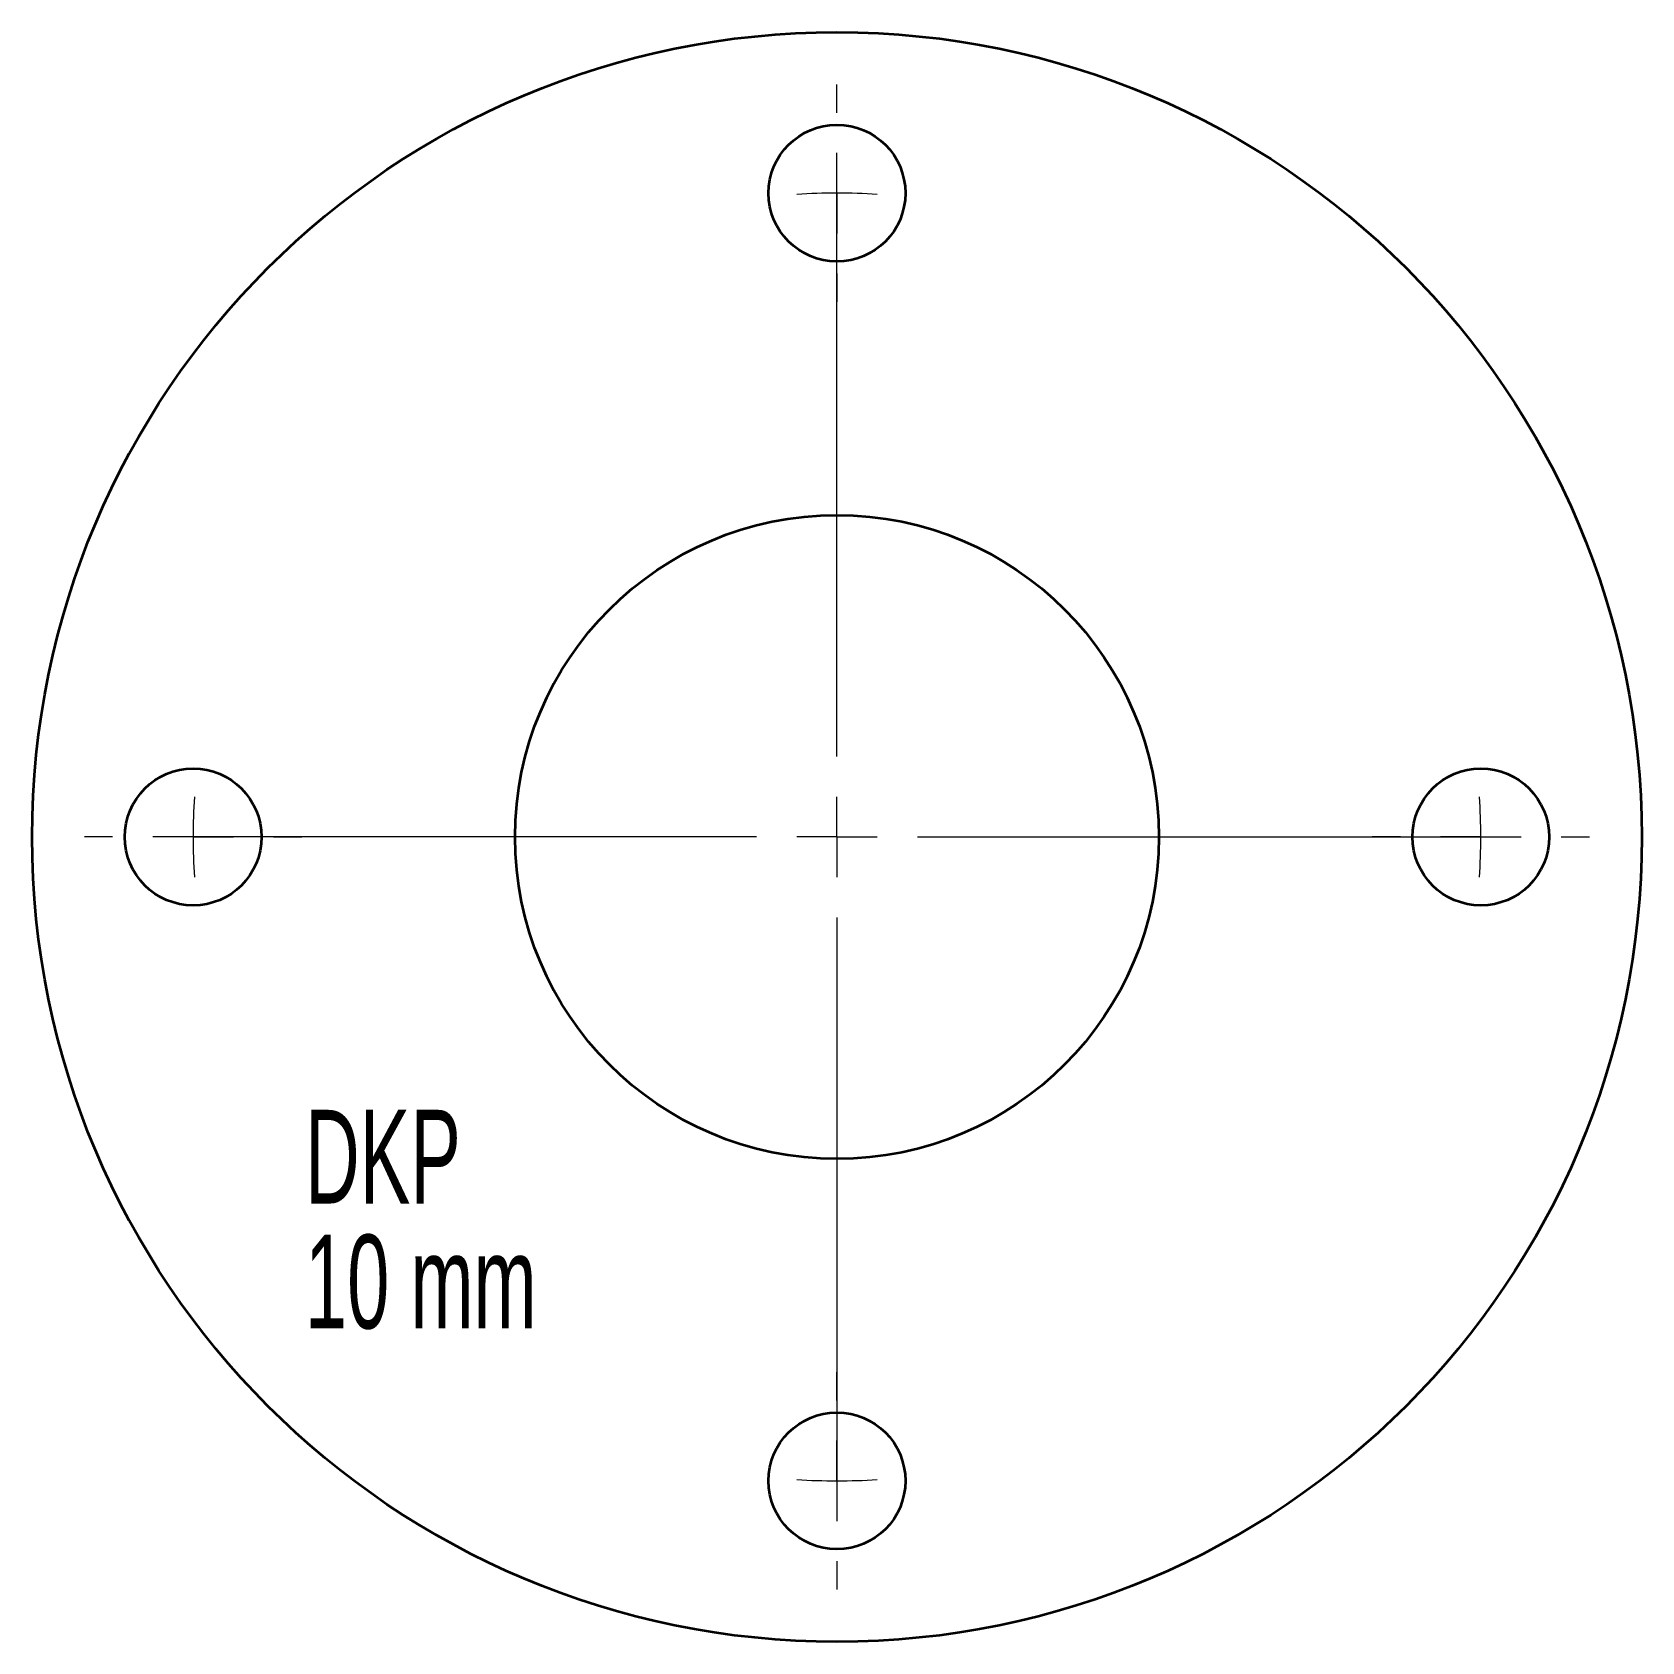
# Model space of a CAD drawing. Header units: millimetres. Extents: x -112 to -12, y 67 to 167.
import ezdxf

# ---------------------------------------------------------------- set-up
doc = ezdxf.new("R2010")
doc.units = ezdxf.units.MM
doc.styles.add('SLDTEXTSTYLE0', font='TXT', dxfattribs={"width": 0.605})

# ---------------------------------------------------------------- blocks, each defined once
blk = doc.blocks.new('SW_NOTE_0')
at = {"color": 0, "linetype": 'Continuous', "lineweight": 0, "char_height": 5.821, "attachment_point": 1, "style": 'SLDTEXTSTYLE0'}
for s, insert in [('DKP', (0, 7.5)), ('10 mm', (0, -0.26))]:
    blk.add_mtext(s, dxfattribs=dict(at, insert=insert))
blk = doc.blocks.new('SW_CENTERMARKSYMBOL_0')
at = {"color": 0, "linetype": 'Continuous', "lineweight": 18}
for p, q in [((-40, 45), (-40, 46.75)), ((-40, 5), (-40, 42.5)), ((-40, 40), (-40, 42.5)), ((-40, 40), (-40, 37.5)), ((-40, 35), (-40, 33.25)), ((-40, 0), (-40, 2.5)), ((-85, 0), (-86.75, 0)), ((-45, 0), (-82.5, 0)), ((-80, 0), (-82.5, 0)), ((-80, 0), (-77.5, 0)), ((-75, 0), (-73.25, 0)), ((-40, 0), (-42.5, 0)), ((-40, 0), (-40, -2.5)), ((-40, 0), (-37.5, 0)), ((-35, 0), (2.5, 0)), ((-5, 0), (-6.75, 0)), ((0, 0), (-2.5, 0)), ((0, 0), (2.5, 0)), ((5, 0), (6.75, 0)), ((-40, -5), (-40, -42.5)), ((-40, -35), (-40, -33.25)), ((-40, -40), (-40, -37.5)), ((-40, -40), (-40, -42.5)), ((-40, -45), (-40, -46.75))]:
    blk.add_line(p, q, dxfattribs=at)
for start, end in [(90, 93.581), (86.419, 90), (176.419, 180), (0, 3.581), (180, 183.581), (356.419, 0), (266.419, 270), (270, 273.581)]:
    blk.add_arc((-40, 0), 40, start, end, dxfattribs=at)

msp = doc.modelspace()

# ---------------------------------------------------------------- linework, layer by layer
at = {"color": 7, "linetype": 'Continuous', "lineweight": 35}
for centre, radius in [((-62.08, 116.75), 50), ((-62.08, 156.75), 4.25), ((-62.08, 116.75), 20), ((-102.08, 116.75), 4.25), ((-22.08, 116.75), 4.25), ((-62.08, 76.75), 4.25)]:
    msp.add_circle(centre, radius, dxfattribs=at)

# ---------------------------------------------------------------- block references
at = {"color": 7, "linetype": 'Continuous', "lineweight": 18}
msp.add_blockref('SW_CENTERMARKSYMBOL_0', (-22.08, 116.75), dxfattribs=at)
at = {"color": 7, "linetype": 'Continuous', "lineweight": 0}
msp.add_blockref('SW_NOTE_0', (-95.13, 92.3), dxfattribs=at)

doc.saveas('drawing.dxf')
